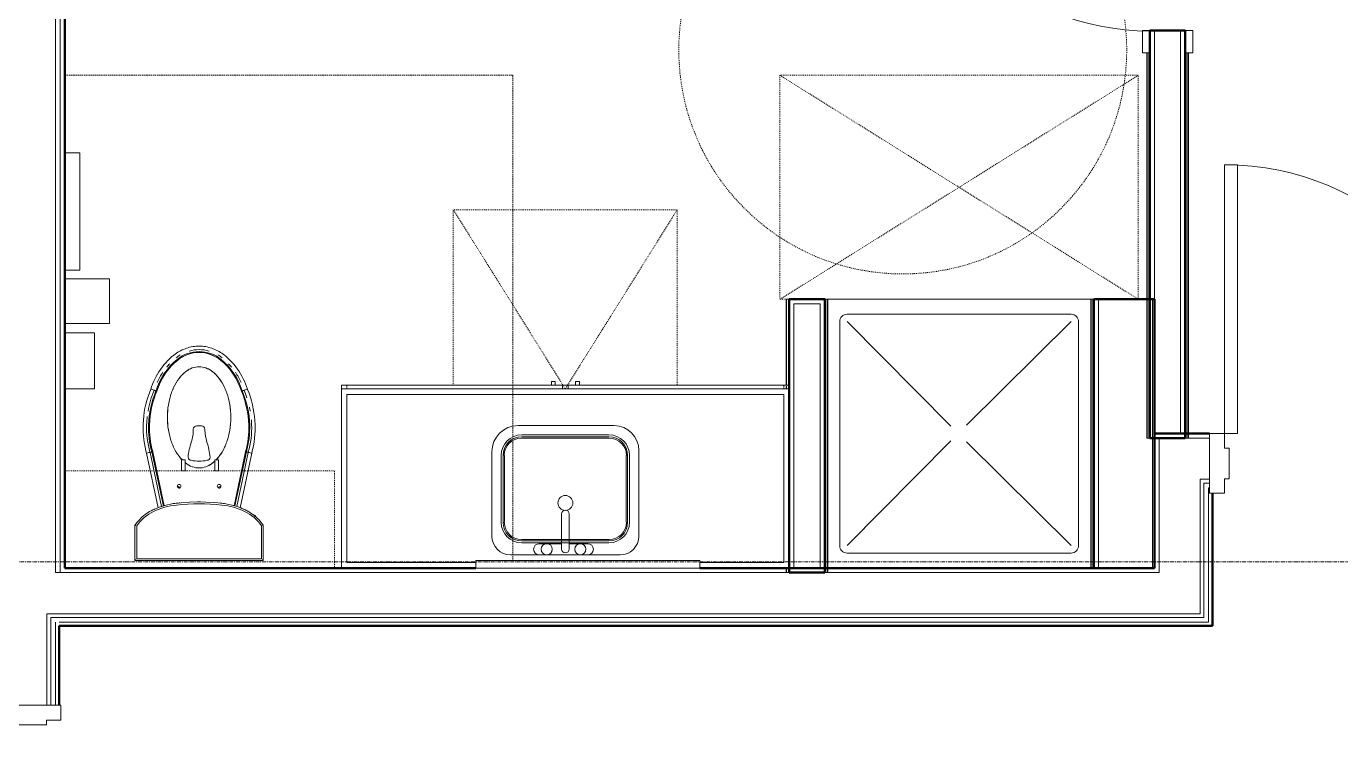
# Model space of a CAD drawing. Header units: inches. Extents: x -4218 to -1830, y 9756 to 12426.
# Drawn here: x -3464.4 to -3288.4, y 11823.6 to 11918.9 of the extents above; entities that cross this region are included whole.
import ezdxf

# ---------------------------------------------------------------- set-up
doc = ezdxf.new("R2010")
doc.units = ezdxf.units.IN
doc.header["$MEASUREMENT"] = 0
for name, pattern in [('Dash', [0.25, 0.125, -0.125]), ('Grid Line 1_2_', [0.875, 0.5, -0.125, 0.125, -0.125]), ('Hidden', [0.28125, 0.1875, -0.09375])]:
    doc.linetypes.add(name, pattern=pattern)
for name, color, linetype, lineweight in [('0-1', 7, 'Continuous', 5), ('0-2', 252, 'Continuous', 9), ('0-3', 7, 'Continuous', 9), ('A-DOOR-1', 7, 'Continuous', 9), ('A-DOOR-2', 50, 'Continuous', 20), ('A-DOOR-FRAM-1', 50, 'Continuous', 20), ('A-GENM-HDLN-1', 7, 'Dash', 9), ('A-GENM-HDLN-2', 252, 'Dash', 9), ('A-WALL-1', 250, 'Continuous', 50), ('A-WALL-2', 10, 'Continuous', 13), ('A-WALL-3', 253, 'Continuous', 9), ('A-WALL-4', 254, 'Continuous', 9), ('A-WALL-5', 252, 'Continuous', 9), ('A-WALL-6', 7, 'Continuous', 9), ('A-WALL-8', 113, 'Continuous', 9), ('I-WALL-1', 250, 'Continuous', 50), ('I-WALL-2', 254, 'Continuous', 9), ('I-WALL-3', 253, 'Continuous', 9), ('I-WALL-4', 252, 'Continuous', 9), ('P-SANR-FIXT-1', 7, 'Continuous', 9), ('P-SANR-FIXT-2', 252, 'Continuous', 9), ('P-SANR-FIXT-4', 7, 'Hidden', 9), ('Q-CASE-1', 253, 'Continuous', 9), ('Q-CASE-2', 252, 'Continuous', 9), ('Q-CASE-3', 7, 'Continuous', 9), ('Q-CASE-4', 90, 'Continuous', 9), ('Q-CASE-5', 254, 'Continuous', 9), ('Q-CASE-6', 7, 'Dash', 9), ('Q-SPCQ-1', 7, 'Continuous', 9), ('Q-SPCQ-3', 252, 'Continuous', 9), ('S-GRID-1', 1, 'Grid Line 1_2_', 9)]:
    doc.layers.add(name, color=color, linetype=linetype, lineweight=lineweight)

# ---------------------------------------------------------------- blocks, each defined once
blk = doc.blocks.new('Basic Wall _ INT - W4BØF - _5_8 GYP - 2X4 WOOD_BATT_ - 5_8 GYP_ - ___-2682792-BACKGROUND - 1ST FLOOR')
at = {"layer": 'A-WALL-3'}
for p, q in [((-3309.17, 11955.36), (-3309.17, 11952.36)), ((-3309.17, 11918.36), (-3309.17, 11915.36)), ((-3309.17, 11864.36), (-3309.17, 11863.74)), ((-3309.17, 11863.74), (-3309.15, 11863.74)), ((-3308.97, 11863.74), (-3309.03, 11863.74)), ((-3308.76, 11863.74), (-3308.97, 11863.74)), ((-3308.82, 11863.74), (-3308.82, 11864.36))]:
    blk.add_line(p, q, dxfattribs=at)
at = {"layer": 'A-WALL-4'}
for p, q in [((-3309.03, 11863.74), (-3308.97, 11863.74)), ((-3308.97, 11863.74), (-3308.82, 11863.74)), ((-3308.82, 11863.74), (-3308.76, 11863.74))]:
    blk.add_line(p, q, dxfattribs=at)
at = {"layer": 'A-WALL-5'}
for p, q in [((-3309.17, 11959.74), (-3309.17, 11955.36)), ((-3308.82, 11955.36), (-3308.82, 11959.74)), ((-3309.17, 11915.36), (-3309.17, 11864.36)), ((-3308.82, 11864.36), (-3308.82, 11915.36)), ((-3309.13, 11863.74), (-3309.17, 11863.74)), ((-3309.05, 11863.74), (-3309.13, 11863.74)), ((-3309.05, 11863.74), (-3309.05, 11864.36)), ((-3309.03, 11863.74), (-3309.05, 11863.74)), ((-3308.76, 11863.74), (-3308.76, 11864.36))]:
    blk.add_line(p, q, dxfattribs=at)
at = {"layer": 'A-WALL-6'}
for p, q in [((-3309.05, 11955.36), (-3309.05, 11959.74)), ((-3308.76, 11955.36), (-3308.76, 11959.74)), ((-3309.05, 11864.36), (-3309.05, 11915.36)), ((-3308.76, 11864.36), (-3308.76, 11915.36))]:
    blk.add_line(p, q, dxfattribs=at)
blk = doc.blocks.new('Basic Wall _ INT - W4BØF - _5_8 GYP - 2X4 WOOD_BATT_ - 5_8 GYP_ - ___-2682791-BACKGROUND - 1ST FLOOR')
at = {"layer": 'A-WALL-3'}
for p, q in [((-3313.92, 11918.36), (-3313.92, 11915.36)), ((-3314.27, 11863.74), (-3314.27, 11882.36)), ((-3313.92, 11882.36), (-3313.92, 11863.74)), ((-3314.34, 11863.74), (-3314.27, 11863.74)), ((-3314.27, 11863.74), (-3314.13, 11863.74)), ((-3314.13, 11863.74), (-3314.06, 11863.74)), ((-3313.95, 11863.74), (-3313.92, 11863.74))]:
    blk.add_line(p, q, dxfattribs=at)
at = {"layer": 'A-WALL-5'}
for p, q in [((-3314.27, 11882.36), (-3314.27, 11915.36)), ((-3313.92, 11915.36), (-3313.92, 11882.36)), ((-3314.34, 11863.74), (-3314.34, 11882.36)), ((-3314.05, 11882.36), (-3314.05, 11863.74)), ((-3314.05, 11863.74), (-3314.34, 11863.74)), ((-3313.97, 11863.74), (-3314.05, 11863.74)), ((-3313.92, 11863.74), (-3313.97, 11863.74))]:
    blk.add_line(p, q, dxfattribs=at)
at = {"layer": 'A-WALL-6'}
for p, q in [((-3314.34, 11882.36), (-3314.34, 11915.36)), ((-3314.05, 11915.36), (-3314.05, 11882.36))]:
    blk.add_line(p, q, dxfattribs=at)
blk = doc.blocks.new('Vanity Cabinet-Double Door-ADA - 60_ ADA-2968679-BACKGROUND - 1ST FLOOR')
at = {"layer": 'Q-CASE-1'}
for p, q in [((-29.26, -24), (-29.26, 0)), ((-29.26, 0), (-17.26, 0)), ((-29.26, 0), (-29.26, -24)), ((-17.26, 0), (-29.26, 0)), ((12.74, 0), (30.74, 0)), ((30.74, 0), (12.74, 0))]:
    blk.add_line(p, q, dxfattribs=at)
at = {"layer": 'Q-CASE-2'}
for p, q in [((-28.51, -0.75), (-28.51, -23.25)), ((-17.26, -0.75), (-28.51, -0.75)), ((29.99, -0.75), (12.74, -0.75)), ((29.99, -23.25), (29.99, -0.75)), ((30.74, 0), (30.74, -24)), ((30.74, -24), (30.74, 0)), ((30.74, -24), (-29.26, -24)), ((-29.26, -24), (30.74, -24)), ((-28.51, -23.25), (29.99, -23.25)), ((-28.51, -24), (-28.51, -24.17)), ((-28.51, -24.29), (-28.51, -24.5)), ((0.36, -24.5), (-28.51, -24.5)), ((0.36, -24.5), (0.36, -24)), ((1.11, -24), (1.11, -24.5)), ((29.99, -24.5), (1.11, -24.5)), ((29.99, -24.17), (29.99, -24)), ((29.99, -24.5), (29.99, -24.29))]:
    blk.add_line(p, q, dxfattribs=at)
at = {"layer": 'Q-CASE-3'}
for p, q in [((-1.14, -25), (-1.14, -24.5)), ((-0.64, -24.5), (-0.64, -25)), ((2.11, -25), (2.11, -24.5)), ((2.61, -24.5), (2.61, -25)), ((-0.64, -25), (-1.14, -25)), ((2.61, -25), (2.11, -25))]:
    blk.add_line(p, q, dxfattribs=at)
at = {"layer": 'Q-CASE-4'}
for p, q in [((-14.26, 0), (9.74, 0)), ((9.74, 0), (-14.26, 0)), ((9.74, 0), (-14.26, 0))]:
    blk.add_line(p, q, dxfattribs=at)
at = {"layer": 'Q-CASE-5'}
for p, q in [((-17.26, 0), (-29.26, 0)), ((-29.26, 0), (-29.26, -21)), ((-17.26, 0), (-14.26, 0)), ((-14.26, 0), (-17.26, 0)), ((-14.26, 0), (-17.26, 0)), ((9.74, 0), (12.74, 0)), ((12.74, 0), (9.74, 0)), ((12.74, 0), (9.74, 0)), ((30.74, 0), (12.74, 0))]:
    blk.add_line(p, q, dxfattribs=at)
blk = doc.blocks.new('M_Sink Vanity-Square - 500 x 440mm-1372835-BACKGROUND - 1ST FLOOR')
at = {"layer": 'P-SANR-FIXT-1'}
for p, q in [((-5.72, 10.23), (7.14, 10.23)), ((-5.22, 8.73), (6.46, 8.73)), ((-9.22, -4.59), (-9.22, 6.73)), ((-7.72, -2.72), (-7.72, 6.23)), ((8.96, 6.23), (8.96, -2.72)), ((10.46, 6.91), (10.46, -4.59)), ((0.12, -6.33), (0.12, -1.59)), ((1.12, -6.33), (1.12, -1.59)), ((0.12, -5.22), (-5.22, -5.22)), ((6.46, -5.22), (1.12, -5.22)), ((-2.88, -5.59), (0.12, -5.59)), ((1.12, -5.59), (3.62, -5.59)), ((7.96, -7.09), (-6.72, -7.09)), ((3.62, -7.09), (-2.88, -7.09))]:
    blk.add_line(p, q, dxfattribs=at)
for centre, radius, start, end in [((-5.72, 6.73), 3.5, 90, 180), ((7.14, 6.91), 3.32, 360, 90), ((-5.22, 6.23), 2.5, 90, 180), ((6.46, 6.23), 2.5, 360, 90), ((0.62, -0.13), 1, 360, 180), ((0.62, -0.13), 1, 180, 0), ((0.62, -1.59), 0.5, 360, 180), ((-5.22, -2.72), 2.5, 180, 270), ((6.46, -2.72), 2.5, 270, 360), ((-6.72, -4.59), 2.5, 180, 270), ((7.96, -4.59), 2.5, 270, 0), ((-2.88, -6.34), 0.75, 90, 270), ((-1.88, -6.34), 0.75, 360, 180), ((-1.88, -6.34), 0.75, 180, 0), ((0.62, -6.33), 0.5, 180, 0), ((2.62, -6.34), 0.75, 0, 180), ((2.62, -6.34), 0.75, 180, 0), ((3.62, -6.34), 0.75, 270, 90)]:
    blk.add_arc(centre, radius, start, end, dxfattribs=at)
blk = doc.blocks.new('ADA Clearances - 30_x48_-3054095-BACKGROUND - 1ST FLOOR')
at = {"layer": 'A-GENM-HDLN-1'}
for p, q in [((-0.3125, 0.5), (-15, 24)), ((15, 24), (-15, 24)), ((-15, 24), (-15, 0.5)), ((0.3125, 0.5), (15, 24)), ((15, 0.5), (15, 24))]:
    blk.add_line(p, q, dxfattribs=at)
at = {"layer": 'A-GENM-HDLN-2'}
for q in [(-0.3125, 0.5), (0.3125, 0.5)]:
    blk.add_line((0, 0), q, dxfattribs=at)
blk = doc.blocks.new('ADA Clearances - 5ft Circle-2253126-BACKGROUND - 1ST FLOOR')
at = {"layer": 'A-GENM-HDLN-1'}
blk.add_circle((0, 0), 30, dxfattribs=at)
blk = doc.blocks.new('Plbg-Toilet Wall Mount FV-UH - _ALL_ADA-2253648-BACKGROUND - 1ST FLOOR')
at = {"layer": 'P-SANR-FIXT-1'}
for p, q in [((-0.31, 19.06), (0, 19.06)), ((0, 19.06), (0.31, 19.06)), ((-7.04, 15.38), (-5.48, 8.07)), ((-5.03, 8.23), (-6.58, 15.49)), ((-4.78, 8.3), (-6.33, 15.56)), ((-6.21, 15.58), (-4.68, 8.35)), ((-6.21, 15.58), (-4.68, 8.35)), ((4.68, 8.35), (6.21, 15.58)), ((6.21, 15.58), (4.68, 8.35)), ((4.79, 8.31), (6.33, 15.56)), ((6.58, 15.49), (5.03, 8.22)), ((5.48, 8.07), (7.04, 15.38)), ((5.57, 8.06), (5.81, 7.93)), ((6.97, 7.32), (7.6, 6.98)), ((-8.59, 5.72), (-8.59, 1)), ((-8.59, 5.72), (-8.59, 1)), ((-8.36, 5.65), (-8.36, 1.24)), ((-8.36, 5.65), (-8.36, 1.24)), ((7.55, 6.88), (7.6, 6.98)), ((8.36, 1.24), (8.36, 5.65)), ((8.36, 1.24), (8.36, 5.65)), ((8.59, 1), (8.59, 5.72)), ((8.59, 1), (8.59, 5.72)), ((-8.59, 1), (8.59, 1)), ((-8.59, 1), (8.59, 1)), ((-8.36, 1.24), (8.36, 1.24)), ((-8.36, 1.24), (8.36, 1.24))]:
    blk.add_line(p, q, dxfattribs=at)
at = {"layer": 'P-SANR-FIXT-1', "flags": 128}
for points in [[(-3.39, 28.52), (-3.68, 28.27), (-3.96, 28.02), (-4.22, 27.76), (-4.48, 27.48), (-4.73, 27.2), (-4.96, 26.9), (-5.18, 26.6), (-5.39, 26.29), (-5.58, 25.97), (-5.77, 25.64), (-5.94, 25.3), (-6.09, 24.96), (-6.24, 24.61), (-6.37, 24.26), (-6.46, 23.97)], [(3.39, 28.52), (3.22, 28.65), (3.05, 28.77), (2.87, 28.89), (2.68, 29), (2.49, 29.11), (2.3, 29.2), (2.1, 29.29), (1.9, 29.37), (1.7, 29.44), (1.49, 29.51), (1.29, 29.56), (1.08, 29.61), (0.86, 29.65), (0.65, 29.68), (0.44, 29.7), (0.22, 29.71), (0.01, 29.72), (-0.21, 29.71), (-0.43, 29.7), (-0.64, 29.68), (-0.85, 29.65), (-1.07, 29.61), (-1.28, 29.57), (-1.48, 29.51), (-1.69, 29.45), (-1.89, 29.37), (-2.09, 29.29), (-2.29, 29.21), (-2.48, 29.11), (-2.67, 29.01), (-2.86, 28.9), (-3.04, 28.78), (-3.22, 28.65), (-3.39, 28.52), (-3.39, 28.52)], [(6.46, 23.97), (6.34, 24.32), (6.21, 24.68), (6.07, 25.02), (5.91, 25.36), (5.74, 25.7), (5.55, 26.02), (5.35, 26.34), (5.14, 26.65), (4.92, 26.95), (4.68, 27.25), (4.44, 27.53), (4.18, 27.8), (3.91, 28.07), (3.63, 28.32), (3.39, 28.52)], [(-6.46, 23.97), (-6.66, 23.47), (-6.84, 22.97), (-6.99, 22.46), (-7.13, 21.94), (-7.25, 21.42), (-7.34, 20.89), (-7.41, 20.36), (-7.47, 19.83), (-7.5, 19.29), (-7.5, 19.22)], [(7.5, 19.22), (7.47, 19.75), (7.42, 20.28), (7.35, 20.81), (7.26, 21.34), (7.15, 21.86), (7.01, 22.38), (6.86, 22.89), (6.69, 23.4), (6.49, 23.9), (6.46, 23.97)], [(-7.5, 19.22), (-7.51, 18.71), (-7.49, 18.2), (-7.46, 17.69), (-7.4, 17.19), (-7.33, 16.68), (-7.23, 16.18), (-7.12, 15.69), (-7.04, 15.38)], [(7.04, 15.38), (7.16, 15.87), (7.27, 16.37), (7.36, 16.87), (7.43, 17.38), (7.47, 17.88), (7.5, 18.39), (7.51, 18.9), (7.5, 19.22)], [(3.07, 8.67), (1.98, 8.77), (0.89, 8.83), (-0.2, 8.85), (-1.3, 8.82), (-2.39, 8.74), (-3.07, 8.67)], [(-6.2, 7.78), (-6.42, 7.67), (-6.63, 7.55), (-6.84, 7.42), (-7.04, 7.29), (-7.24, 7.15), (-7.43, 7), (-7.61, 6.84), (-7.79, 6.67), (-7.96, 6.5), (-8.13, 6.32), (-8.28, 6.14), (-8.43, 5.95), (-8.58, 5.75), (-8.59, 5.72)], [(-3.07, 8.67), (-3.46, 8.62), (-3.85, 8.55), (-4.23, 8.47), (-4.61, 8.37), (-4.99, 8.26), (-5.36, 8.13), (-5.72, 7.99), (-6.08, 7.83), (-6.2, 7.78)], [(6.2, 7.78), (5.84, 7.94), (5.48, 8.09), (5.11, 8.22), (4.74, 8.34), (4.36, 8.44), (3.98, 8.53), (3.59, 8.6), (3.21, 8.66), (3.07, 8.67)], [(8.59, 5.72), (8.45, 5.92), (8.3, 6.11), (8.15, 6.3), (7.98, 6.48), (7.81, 6.65), (7.63, 6.82), (7.45, 6.98), (7.26, 7.13), (7.06, 7.27), (6.86, 7.41), (6.65, 7.53), (6.44, 7.65), (6.23, 7.76), (6.2, 7.78)]]:
    blk.add_lwpolyline(points, dxfattribs=at)
at = {"layer": 'P-SANR-FIXT-1'}
for centre, radius, start, end in [((0, 24.33), 4.92, 120.8303, 129.017), ((0, 24.33), 4.66, 50.983, 129.017), ((0.02, 24.31), 4.57, 90.1932, 129.017), ((0, 24.33), 4.54, 50.983, 129.017), ((0, 24.33), 4.92, 74.3932, 105.6068), ((-0.02, 24.31), 4.57, 50.983, 89.8068), ((0, 24.33), 4.92, 50.983, 59.1697), ((2.52, 21.22), 8.66, 129.017, 163.2344), ((2.52, 21.22), 8.54, 129.017, 163.2775), ((2.52, 21.22), 8.54, 129.017, 163.2775), ((2.52, 21.22), 8.91, 136.3594, 140.393), ((-2.52, 21.22), 8.54, 16.7225, 50.983), ((-2.52, 21.22), 8.54, 16.7225, 50.983), ((-2.52, 21.22), 8.66, 16.7656, 50.983), ((-2.52, 21.22), 8.91, 39.607, 43.6406), ((2.52, 21.22), 8.91, 145.8554, 155.8921), ((-2.52, 21.22), 8.91, 24.1079, 34.1446), ((5.86, 18.78), 12.9, 157.0821, 169.9863), ((5.86, 18.78), 12.64, 157.0205, 178.1438), ((5.86, 18.78), 12.52, 156.9911, 178.1438), ((5.86, 18.78), 12.52, 156.9911, 178.1438), ((-5.86, 18.78), 12.52, 1.8562, 23.0089), ((-5.86, 18.78), 12.52, 1.8562, 23.0089), ((-5.86, 18.78), 12.64, 1.8562, 22.9795), ((-5.86, 18.78), 12.9, 18.2386, 22.9179), ((-5.86, 18.78), 12.9, 9.8902, 12.3871), ((5.86, 18.78), 12.9, 173.2025, 178.1438), ((-5.86, 18.78), 12.9, 1.8562, 4.7661), ((5.21, 18.81), 12.25, 178.1438, 195.6871), ((5.21, 18.81), 11.99, 178.1438, 195.7263), ((5.21, 18.81), 11.87, 178.1438, 195.7448), ((5.21, 18.81), 11.87, 178.1438, 195.7448), ((-6.37, 18.59), 5.59, 342, 360), ((-0.31, 18.59), 0.466, 90, 180), ((0.31, 18.59), 0.466, 0, 90), ((6.37, 18.59), 5.59, 180, 198), ((-5.21, 18.81), 11.87, 344.2552, 1.8562), ((-5.21, 18.81), 11.87, 344.2552, 1.8562), ((-5.21, 18.81), 11.99, 344.2737, 1.8562), ((-5.21, 18.81), 12.25, 344.3129, 1.8562), ((8.31, 13.82), 9.84, 162, 174), ((-8.31, 13.82), 9.84, 6, 18), ((-1.05, 14.85), 0.422, 180, 270), ((0, 19.08), 4.77, 257.2614, 282.7386), ((1.05, 14.85), 0.422, 270, 360), ((-2.68, 10.95), 0.25, 90, 180), ((-2.68, 10.95), 0.25, 180, 270), ((-2.68, 10.95), 0.25, 360, 90), ((-2.68, 10.95), 0.25, 270, 0), ((2.68, 10.95), 0.25, 90, 180), ((2.68, 10.95), 0.25, 180, 270), ((2.68, 10.95), 0.25, 0, 90), ((2.68, 10.95), 0.25, 270, 360), ((0, -18.53), 27.38, 89.5835, 90.3486), ((-3.58, 2.29), 5.84, 115.5531, 144.924), ((-3.58, 2.29), 5.84, 115.5531, 144.924), ((-3.58, 2.29), 6.08, 115.5531, 117.9973), ((-1.97, -1.06), 9.79, 113.512, 115.5531), ((-1.97, -1.06), 9.56, 96.4469, 115.5531), ((-1.97, -1.06), 9.56, 96.4469, 115.5531), ((-1.97, -1.06), 9.79, 103.5111, 107.393), ((-1.97, -1.06), 9.79, 96.4469, 98.488), ((0, -18.53), 27.38, 95.3693, 96.4469), ((0, -18.53), 27.14, 83.5531, 96.4469), ((0, -18.53), 27.14, 83.5531, 96.4469), ((0, -18.53), 27.38, 83.5531, 84.3698), ((1.97, -1.06), 9.56, 64.4469, 83.5531), ((1.97, -1.06), 9.56, 64.4469, 83.5531), ((1.97, -1.06), 9.79, 81.512, 83.5531), ((1.97, -1.06), 9.79, 71.5111, 75.393), ((1.97, -1.06), 9.79, 64.4469, 66.488), ((3.58, 2.29), 5.84, 35.076, 64.4469), ((3.58, 2.29), 5.84, 35.076, 64.4469), ((3.58, 2.29), 6.08, 62.0027, 64.4469), ((-3.58, 2.29), 6.08, 143.5703, 145.6316), ((3.58, 2.29), 6.08, 48.2247, 50.7925), ((3.58, 2.29), 6.08, 34.3684, 36.8441)]:
    blk.add_arc(centre, radius, start, end, dxfattribs=at)
for points, knots in [([(-2.28, 14.49), (-2.42, 14.63), (-2.83, 15.12), (-3.45, 16.14), (-3.98, 17.64), (-4.26, 19.32), (-4.26, 21.05), (-3.98, 22.72), (-3.45, 24.22), (-2.71, 25.45), (-1.83, 26.34), (-0.91, 26.85), (-0.3, 26.96), (0, 26.96)], [-2.534868, -2.534868, -2.534868, -2.534868, -2.41661, -2.174949, -1.933288, -1.691627, -1.449966, -1.208305, -0.966644, -0.724983, -0.483322, -0.241661, 0, 0, 0, 0]), ([(0, 26.96), (0.3, 26.96), (0.91, 26.85), (1.83, 26.34), (2.71, 25.45), (3.45, 24.22), (3.98, 22.72), (4.26, 21.05), (4.26, 19.32), (3.98, 17.64), (3.45, 16.14), (2.83, 15.12), (2.42, 14.63), (2.28, 14.49)], [-6.283185, -6.283185, -6.283185, -6.283185, -6.041524, -5.799863, -5.558202, -5.316541, -5.07488, -4.833219, -4.591558, -4.349898, -4.108237, -3.866576, -3.748317, -3.748317, -3.748317, -3.748317]), ([(-2.07, 26.07), (-2.28, 25.88), (-2.78, 25.34), (-3.26, 24.54), (-3.51, 23.97), (-3.55, 23.87)], [0.5489933, 0.5489933, 0.5489933, 0.5489933, 0.7249829, 0.9666439, 1.0203919, 1.0203919, 1.0203919, 1.0203919]), ([(3.55, 23.87), (3.51, 23.97), (3.26, 24.54), (2.78, 25.35), (2.28, 25.87), (2.07, 26.07)], [5.2627935, 5.2627935, 5.2627935, 5.2627935, 5.3165414, 5.5582024, 5.734192, 5.734192, 5.734192, 5.734192]), ([(-5.77, 23.72), (-5.79, 23.73), (-5.83, 23.74), (-5.9, 23.77), (-5.98, 23.79), (-6.01, 23.8), (-6.01, 23.81)], [-1, -1, -1, -1, -0.833333, -0.666667, -0.333333, 0, 0, 0, 0]), ([(-3.71, 23.44), (-3.8, 23.2), (-3.91, 22.83), (-4, 22.44), (-4.03, 22.32)], [1.0904127, 1.0904127, 1.0904127, 1.0904127, 1.2083049, 1.2648629, 1.2648629, 1.2648629, 1.2648629]), ([(4.03, 22.32), (4, 22.44), (3.91, 22.83), (3.8, 23.2), (3.71, 23.44)], [5.0183224, 5.0183224, 5.0183224, 5.0183224, 5.0748804, 5.1927726, 5.1927726, 5.1927726, 5.1927726]), ([(5.77, 23.72), (5.79, 23.73), (5.83, 23.74), (5.9, 23.77), (5.98, 23.79), (6.01, 23.8), (6.01, 23.81)], [-1, -1, -1, -1, -0.833333, -0.666667, -0.333333, 0, 0, 0, 0]), ([(-4.12, 21.84), (-4.16, 21.57), (-4.26, 20.74), (-4.26, 19.62), (-4.16, 18.79), (-4.12, 18.53)], [1.3352074, 1.3352074, 1.3352074, 1.3352074, 1.4499658, 1.6916268, 1.8063853, 1.8063853, 1.8063853, 1.8063853]), ([(4.12, 18.53), (4.16, 18.79), (4.26, 19.62), (4.26, 20.74), (4.16, 21.57), (4.12, 21.84)], [4.4768, 4.4768, 4.4768, 4.4768, 4.5915585, 4.8332195, 4.9479779, 4.9479779, 4.9479779, 4.9479779]), ([(-4.03, 18.05), (-4, 17.92), (-3.91, 17.53), (-3.8, 17.16), (-3.71, 16.92)], [1.8767298, 1.8767298, 1.8767298, 1.8767298, 1.9332878, 2.0511799, 2.0511799, 2.0511799, 2.0511799]), ([(3.71, 16.92), (3.8, 17.16), (3.91, 17.53), (4, 17.92), (4.03, 18.05)], [4.2320054, 4.2320054, 4.2320054, 4.2320054, 4.3498975, 4.4064555, 4.4064555, 4.4064555, 4.4064555]), ([(-3.55, 16.5), (-3.51, 16.39), (-3.26, 15.82), (-2.83, 15.11), (-2.42, 14.64), (-2.27, 14.5)], [2.1212008, 2.1212008, 2.1212008, 2.1212008, 2.1749488, 2.4166097, 2.5355526, 2.5355526, 2.5355526, 2.5355526]), ([(2.24, 14.46), (2.4, 14.61), (2.83, 15.1), (3.26, 15.82), (3.51, 16.39), (3.55, 16.5)], [3.7392836, 3.7392836, 3.7392836, 3.7392836, 3.8665756, 4.1082365, 4.1619845, 4.1619845, 4.1619845, 4.1619845]), ([(-6.33, 15.56), (-6.35, 15.55), (-6.39, 15.54), (-6.44, 15.53), (-6.49, 15.52), (-6.54, 15.5), (-6.57, 15.5), (-6.58, 15.49)], [0, 0, 0, 0, 0.166667, 0.333333, 0.5, 0.666667, 1, 1, 1, 1]), ([(0, 13.4), (-0.3, 13.4), (-0.91, 13.51), (-1.55, 13.86), (-1.87, 14.12), (-1.89, 14.14)], [-3.1415927, -3.1415927, -3.1415927, -3.1415927, -2.8999317, -2.6582707, -2.6407799, -2.6407799, -2.6407799, -2.6407799]), ([(2.13, 14.34), (2.03, 14.25), (1.63, 13.91), (0.91, 13.51), (0.3, 13.4), (0, 13.4)], [-3.7068121, -3.7068121, -3.7068121, -3.7068121, -3.6249146, -3.3832536, -3.1415927, -3.1415927, -3.1415927, -3.1415927]), ([(-8.47, 5.69), (-8.48, 5.69), (-8.5, 5.7), (-8.52, 5.7), (-8.55, 5.71), (-8.57, 5.72), (-8.59, 5.72), (-8.59, 5.72), (-8.59, 5.72)], [0, 0, 0, 0, 0.142857, 0.285714, 0.428571, 0.571429, 0.785714, 1, 1, 1, 1]), ([(8.47, 5.69), (8.49, 5.69), (8.5, 5.7), (8.52, 5.7), (8.53, 5.71), (8.55, 5.71), (8.57, 5.72), (8.59, 5.72), (8.59, 5.72), (8.59, 5.72)], [-1, -1, -1, -1, -0.785714, -0.732143, -0.678571, -0.571429, -0.428571, -0.285714, 0, 0, 0, 0]), ([(-8.47, 1.12), (-8.48, 1.11), (-8.5, 1.09), (-8.52, 1.07), (-8.53, 1.06), (-8.54, 1.05), (-8.55, 1.05), (-8.56, 1.04), (-8.56, 1.03), (-8.57, 1.02), (-8.58, 1.02), (-8.58, 1.01), (-8.59, 1), (-8.59, 1), (-8.59, 1)], [0, 0, 0, 0, 0.166667, 0.25, 0.333333, 0.375, 0.416667, 0.5, 0.541667, 0.583333, 0.666667, 0.75, 0.833333, 1, 1, 1, 1]), ([(8.59, 1), (8.59, 1), (8.59, 1), (8.58, 1.01), (8.58, 1.02), (8.57, 1.02), (8.56, 1.03), (8.56, 1.04), (8.55, 1.05), (8.54, 1.05), (8.53, 1.06), (8.52, 1.07), (8.5, 1.09), (8.48, 1.11), (8.47, 1.12)], [-1, -1, -1, -1, -0.833333, -0.75, -0.666667, -0.583333, -0.541667, -0.5, -0.416667, -0.375, -0.333333, -0.25, -0.166667, 0, 0, 0, 0])]:
    blk.add_open_spline(points, degree=3, knots=knots, dxfattribs=at)
for points in [[(-1.15, 26.7), (-1.37, 26.59), (-1.59, 26.46), (-1.81, 26.29)], [(0, 26.96), (-0.29, 26.96), (-0.59, 26.91), (-0.89, 26.8)], [(0.89, 26.8), (0.59, 26.91), (0.29, 26.96), (0, 26.96)], [(1.81, 26.29), (1.59, 26.46), (1.37, 26.61), (1.15, 26.71)], [(-6.01, 23.81), (-6.12, 23.84), (-6.3, 23.91), (-6.42, 23.95), (-6.46, 23.97)], [(-6.46, 23.97), (-6.46, 23.97), (-6.46, 23.97), (-6.46, 23.97)], [(6.01, 23.81), (6.12, 23.84), (6.3, 23.91), (6.42, 23.95), (6.46, 23.97)], [(6.46, 23.97), (6.46, 23.97), (6.46, 23.97), (6.46, 23.97)], [(-7.03, 15.38), (-7.04, 15.38), (-7.04, 15.38), (-7.04, 15.38)], [(-6.58, 15.49), (-6.68, 15.47), (-6.87, 15.42), (-6.99, 15.39), (-7.03, 15.38)], [(2.07, 14.29), (2.09, 14.31), (2.11, 14.33), (2.13, 14.35)], [(6.33, 15.56), (6.37, 15.55), (6.44, 15.53), (6.54, 15.5), (6.57, 15.5), (6.58, 15.49)], [(6.58, 15.49), (6.68, 15.47), (6.87, 15.42), (6.99, 15.39), (7.03, 15.38)], [(7.03, 15.38), (7.04, 15.38), (7.04, 15.38), (7.04, 15.38)], [(-1.81, 14.07), (-1.59, 13.9), (-1.37, 13.75), (-1.15, 13.65)], [(-0.89, 13.56), (-0.59, 13.45), (-0.29, 13.4), (0, 13.4)], [(0, 13.4), (0.29, 13.4), (0.59, 13.45), (0.89, 13.56)], [(1.15, 13.67), (1.37, 13.77), (1.59, 13.9), (1.81, 14.07)], [(-2.92, 10.99), (-2.79, 10.9), (-2.65, 10.82), (-2.51, 10.74)], [(-2.63, 10.67), (-2.73, 10.72), (-2.82, 10.78), (-2.91, 10.83)], [(2.51, 10.75), (2.65, 10.83), (2.79, 10.9), (2.92, 10.99)], [(2.63, 10.67), (2.73, 10.72), (2.82, 10.78), (2.91, 10.83)]]:
    blk.add_open_spline(points, degree=3, dxfattribs=at)
at = {"layer": 'P-SANR-FIXT-4'}
for p, q in [((-18, 0), (-18, 66)), ((-18, 66), (42, 66)), ((42, 66), (42, 1)), ((-0.02, 0), (-18, 0)), ((37.06, 0), (-0.02, 0))]:
    blk.add_line(p, q, dxfattribs=at)
blk = doc.blocks.new('Seqm-Toilet Paper Disp-UH-3D - Seqm-Toilet Paper Disp-UH-3D-2253632-BACKGROUND - 1ST FLOOR')
at = {"layer": 'Q-SPCQ-1'}
for p, q in [((-3, 0), (-3, -6)), ((3, -6), (3, 0)), ((-3, -6), (3, -6))]:
    blk.add_line(p, q, dxfattribs=at)
at = {"layer": 'Q-SPCQ-3'}
blk.add_line((3, 0), (-3, 0), dxfattribs=at)
blk = doc.blocks.new('Seqm-Sanitary Napkin Disp-UH-3D - Seqm-Sanitary Napkin Disp-UH-3D-2253634-BACKGROUND - 1ST FLOOR')
at = {"layer": 'Q-SPCQ-1'}
for p, q in [((-3.75, 0), (-3.75, -4)), ((3.75, -4), (3.75, 0)), ((-3.75, -4), (3.75, -4))]:
    blk.add_line(p, q, dxfattribs=at)
at = {"layer": 'Q-SPCQ-3'}
blk.add_line((3.75, 0), (-3.75, 0), dxfattribs=at)
blk = doc.blocks.new('Seqm-Seat Cover Disp-UH-3D - Seqm-Seat Cover Disp-UH-3D-2253633-BACKGROUND - 1ST FLOOR')
at = {"layer": 'Q-SPCQ-1'}
for p, q in [((-7.875, 0), (-7.875, -2)), ((7.875, -2), (7.875, 0)), ((-7.875, -2), (7.875, -2))]:
    blk.add_line(p, q, dxfattribs=at)
at = {"layer": 'Q-SPCQ-3'}
blk.add_line((7.875, 0), (-7.875, 0), dxfattribs=at)
blk = doc.blocks.new('SWING - SINGLE - FLUSH - 2-10 x 6-8 - PRIVACY-3199407-BACKGROUND - 1ST FLOOR')
at = {"layer": 'A-DOOR-1'}
blk.add_arc((17, 2.37), 34.07, 93.3657, 180, dxfattribs=at)
at = {"layer": 'A-DOOR-2'}
for p, q in [((15, 2.37), (15, 36.38)), ((17, 36.38), (15, 36.38)), ((17, 2.37), (17, 36.38)), ((17, 2.37), (15, 2.37))]:
    blk.add_line(p, q, dxfattribs=at)
at = {"layer": 'A-DOOR-FRAM-1'}
for p, q in [((-17, 3.37), (-20, 3.37)), ((-20, 3.37), (-20, 2.37)), ((-20, 2.37), (-17, 2.37)), ((-17, 2.37), (-17, 3.37)), ((20, 3.37), (17, 3.37)), ((17, 3.37), (17, 2.37)), ((17, 2.37), (20, 2.37)), ((20, 2.37), (20, 3.37)), ((-17, -2.38), (-20, -2.38)), ((-20, -2.38), (-20, -3.38)), ((-20, -3.38), (-17, -3.38)), ((-17, -3.38), (-17, -2.38)), ((20, -2.38), (17, -2.38)), ((17, -2.38), (17, -3.38)), ((17, -3.38), (20, -3.38)), ((20, -3.38), (20, -2.38))]:
    blk.add_line(p, q, dxfattribs=at)
blk = doc.blocks.new('Shower Base-3D - 36_ x 36_-1586087-BACKGROUND - 1ST FLOOR')
at = {"layer": 'P-SANR-FIXT-1'}
for p, q in [((18, 18), (-18, 18)), ((18, -18), (18, 18)), ((-15, 16), (15, 16)), ((-16, -15), (-16, 15)), ((-1.12, 1), (-15, 15)), ((0.97, 1.14), (15, 15)), ((16, 15), (16, -15)), ((-1.13, -0.98), (-15, -15)), ((1.01, -1.11), (15, -15)), ((15, -16), (-15, -16))]:
    blk.add_line(p, q, dxfattribs=at)
for centre, start, end in [((-15, 15), 90, 180), ((15, 15), 360, 90), ((-15, -15), 180, 270), ((15, -15), 270, 0)]:
    blk.add_arc(centre, 1, start, end, dxfattribs=at)
at = {"layer": 'P-SANR-FIXT-2'}
for p, q in [((-18, 18), (-18, -18)), ((-18, -18), (18, -18))]:
    blk.add_line(p, q, dxfattribs=at)
blk = doc.blocks.new('Basic Wall _ INT - W8FØF - INT - _5_8 GYP - 2X8 WOOD_BATT__ - ___-2702905-BACKGROUND - 1ST FLOOR')
at = {"layer": 'A-WALL-3'}
for p, q in [((-3321.84, 11846.36), (-3321.77, 11846.36)), ((-3321.77, 11846.36), (-3321.63, 11846.36)), ((-3321.63, 11846.36), (-3321.56, 11846.36)), ((-3321.45, 11846.36), (-3321.42, 11846.36))]:
    blk.add_line(p, q, dxfattribs=at)
at = {"layer": 'A-WALL-5'}
for p, q in [((-3321.77, 11882.36), (-3321.84, 11882.36)), ((-3321.63, 11882.36), (-3321.77, 11882.36)), ((-3321.77, 11846.36), (-3321.77, 11882.36)), ((-3321.56, 11882.36), (-3321.63, 11882.36)), ((-3321.42, 11882.36), (-3321.45, 11882.36)), ((-3321.42, 11882.36), (-3321.42, 11846.36)), ((-3321.55, 11846.36), (-3321.84, 11846.36)), ((-3321.47, 11846.36), (-3321.55, 11846.36)), ((-3321.42, 11846.36), (-3321.47, 11846.36))]:
    blk.add_line(p, q, dxfattribs=at)
at = {"layer": 'A-WALL-6'}
for p, q in [((-3321.84, 11882.36), (-3321.55, 11882.36)), ((-3321.84, 11846.36), (-3321.84, 11882.36)), ((-3321.55, 11882.36), (-3321.55, 11846.36)), ((-3321.55, 11882.36), (-3321.47, 11882.36)), ((-3321.47, 11882.36), (-3321.42, 11882.36))]:
    blk.add_line(p, q, dxfattribs=at)
blk = doc.blocks.new('300 Series Wall Hung Cabinet_326 - 36_-2909953-BACKGROUND - 1ST FLOOR')
at = {"layer": 'Q-CASE-3'}
for p, q in [((-2.01, 14.69), (-2.5, 14.69)), ((-2.5, 14.69), (-2.5, 13.19)), ((-2.01, 13.19), (-2.01, 14.69)), ((2.49, 14.69), (2, 14.69)), ((2, 14.69), (2, 13.19)), ((2.49, 13.19), (2.49, 14.69)), ((-2.01, 13.19), (-2.5, 13.19)), ((2.49, 13.19), (2, 13.19))]:
    blk.add_line(p, q, dxfattribs=at)
at = {"layer": 'Q-CASE-6'}
for p, q in [((-18, 0.19), (-18, 13.19)), ((-18, 13.19), (18, 13.19)), ((18, 13.19), (18, 0.19)), ((18, 0.19), (-18, 0.19))]:
    blk.add_line(p, q, dxfattribs=at)
blk = doc.blocks.new('BATHROOM MIRROR - BATHROOM MIRROR 30_-2860221-BACKGROUND - 1ST FLOOR')
at = {"layer": 'Q-CASE-3'}
for p, q in [((-14.26, -23), (15.74, -23)), ((-14.26, -23), (-14.26, -24)), ((15.74, -24), (-14.26, -24)), ((15.74, -24), (15.74, -23))]:
    blk.add_line(p, q, dxfattribs=at)
at = {"layer": 'Q-CASE-5'}
blk.add_line((12.74, -24), (-11.26, -24), dxfattribs=at)
blk = doc.blocks.new('Basic Wall _ INT - W4BØF - _5_8 GYP - 2X4 WOOD_BATT_ - 5_8 GYP_ - ___-2966384-BACKGROUND - 1ST FLOOR')
at = {"layer": 'A-WALL-3'}
for p, q in [((-3357.47, 11845.74), (-3357.47, 11846.35)), ((-3357.42, 11845.74), (-3357.47, 11845.74)), ((-3357.4, 11845.74), (-3357.42, 11845.74)), ((-3357.37, 11845.74), (-3357.4, 11845.74)), ((-3357.34, 11845.74), (-3357.37, 11845.74)), ((-3357.17, 11845.74), (-3357.34, 11845.74)), ((-3357.05, 11845.74), (-3357.17, 11845.74)), ((-3357.12, 11846.35), (-3357.12, 11845.74))]:
    blk.add_line(p, q, dxfattribs=at)
at = {"layer": 'A-WALL-4'}
for p, q in [((-3357.47, 11845.74), (-3357.44, 11845.74)), ((-3357.33, 11845.74), (-3357.26, 11845.74)), ((-3357.26, 11845.74), (-3357.12, 11845.74)), ((-3357.12, 11845.74), (-3357.05, 11845.74))]:
    blk.add_line(p, q, dxfattribs=at)
at = {"layer": 'A-WALL-5'}
for p, q in [((-3357.44, 11882.36), (-3357.47, 11882.36)), ((-3357.47, 11846.36), (-3357.47, 11882.36)), ((-3357.26, 11882.36), (-3357.33, 11882.36)), ((-3357.12, 11882.36), (-3357.26, 11882.36)), ((-3357.05, 11882.36), (-3357.12, 11882.36)), ((-3357.12, 11882.36), (-3357.12, 11846.36)), ((-3357.34, 11845.74), (-3357.34, 11846.35)), ((-3357.05, 11846.35), (-3357.05, 11845.74))]:
    blk.add_line(p, q, dxfattribs=at)
at = {"layer": 'A-WALL-6'}
for p, q in [((-3357.47, 11882.36), (-3357.42, 11882.36)), ((-3357.42, 11882.36), (-3357.34, 11882.36)), ((-3357.34, 11846.36), (-3357.34, 11882.36)), ((-3357.34, 11882.36), (-3357.05, 11882.36)), ((-3357.05, 11882.36), (-3357.05, 11846.36))]:
    blk.add_line(p, q, dxfattribs=at)
blk = doc.blocks.new('Basic Wall _ INT - W4BØF - _5_8 GYP - 2X4 WOOD_BATT_ - 5_8 GYP_ - ___-2966383-BACKGROUND - 1ST FLOOR')
at = {"layer": 'A-WALL-3'}
for p, q in [((-3362.57, 11870.86), (-3362.57, 11870.8)), ((-3362.57, 11870.71), (-3362.57, 11870.36)), ((-3362.22, 11870.36), (-3362.22, 11870.86)), ((-3362.51, 11845.74), (-3362.63, 11845.74)), ((-3362.57, 11846.35), (-3362.57, 11845.74)), ((-3362.42, 11845.74), (-3362.51, 11845.74)), ((-3362.34, 11845.74), (-3362.42, 11845.74)), ((-3362.32, 11845.74), (-3362.34, 11845.74)), ((-3362.28, 11845.74), (-3362.32, 11845.74)), ((-3362.26, 11845.74), (-3362.28, 11845.74)), ((-3362.22, 11845.74), (-3362.26, 11845.74)), ((-3362.22, 11845.74), (-3362.22, 11846.35))]:
    blk.add_line(p, q, dxfattribs=at)
at = {"layer": 'A-WALL-4'}
for p, q in [((-3362.22, 11846.36), (-3362.22, 11870.36)), ((-3362.63, 11845.74), (-3362.57, 11845.74)), ((-3362.57, 11845.74), (-3362.42, 11845.74)), ((-3362.42, 11845.74), (-3362.36, 11845.74)), ((-3362.24, 11845.74), (-3362.22, 11845.74))]:
    blk.add_line(p, q, dxfattribs=at)
at = {"layer": 'A-WALL-5'}
for p, q in [((-3362.57, 11882.36), (-3362.63, 11882.36)), ((-3362.42, 11882.36), (-3362.57, 11882.36)), ((-3362.57, 11882.36), (-3362.57, 11870.86)), ((-3362.36, 11882.36), (-3362.42, 11882.36)), ((-3362.22, 11882.36), (-3362.24, 11882.36)), ((-3362.22, 11870.86), (-3362.22, 11882.36)), ((-3362.63, 11870.86), (-3362.63, 11870.79)), ((-3362.63, 11870.68), (-3362.63, 11870.36)), ((-3362.34, 11870.81), (-3362.34, 11870.36)), ((-3362.63, 11846.35), (-3362.63, 11845.74)), ((-3362.34, 11846.35), (-3362.34, 11845.74))]:
    blk.add_line(p, q, dxfattribs=at)
at = {"layer": 'A-WALL-6'}
for p, q in [((-3362.63, 11882.36), (-3362.34, 11882.36)), ((-3362.63, 11882.36), (-3362.63, 11870.86)), ((-3362.34, 11882.36), (-3362.34, 11870.86)), ((-3362.34, 11882.36), (-3362.26, 11882.36)), ((-3362.26, 11882.36), (-3362.22, 11882.36))]:
    blk.add_line(p, q, dxfattribs=at)
blk = doc.blocks.new('ADA Clearances - 30_x48_-V121-BACKGROUND - 1ST FLOOR')
at = {"layer": 'A-GENM-HDLN-1'}
for p, q in [((15, -24), (-15, 24)), ((-15, -24), (15, 24)), ((15, 24), (-15, 24)), ((-15, 24), (-15, 23.16)), ((15, -24), (15, 24)), ((-15, 17.59), (-15, -17.63)), ((-15, -24), (15, -24))]:
    blk.add_line(p, q, dxfattribs=at)
at = {"layer": 'A-GENM-HDLN-2'}
for p, q in [((-15, 23.16), (-15, 22.89)), ((-15, 22.75), (-15, 18)), ((-15, 17.86), (-15, 17.59)), ((-15, -17.63), (-15, -17.9)), ((-15, -18.04), (-15, -24))]:
    blk.add_line(p, q, dxfattribs=at)
blk = doc.blocks.new('CTR - 1st Phase - Unit Layouts_rvt-1-BACKGROUND - 1ST FLOOR')
at = {"layer": 'A-WALL-1'}
for p, q in [((-3313.92, 11918.36), (-3313.92, 11863.74)), ((-3309.17, 11918.36), (-3313.92, 11918.36)), ((-3309.17, 11863.74), (-3309.17, 11918.36)), ((-3361.59, 11882.36), (-3362.22, 11882.36)), ((-3362.22, 11882.36), (-3362.22, 11845.74)), ((-3358.09, 11882.36), (-3361.59, 11882.36)), ((-3357.47, 11882.36), (-3358.09, 11882.36)), ((-3357.47, 11845.74), (-3357.47, 11882.36)), ((-3321.42, 11882.36), (-3321.42, 11846.36)), ((-3313.3, 11882.36), (-3321.42, 11882.36)), ((-3313.3, 11846.36), (-3313.3, 11882.36)), ((-3313.92, 11863.74), (-3313.3, 11863.74)), ((-3313.3, 11863.74), (-3309.8, 11863.74)), ((-3309.8, 11863.74), (-3309.17, 11863.74)), ((-3362.22, 11845.74), (-3361.59, 11845.74)), ((-3361.59, 11845.74), (-3358.09, 11845.74)), ((-3358.09, 11845.74), (-3357.47, 11845.74)), ((-3321.42, 11846.36), (-3313.3, 11846.36))]:
    blk.add_line(p, q, dxfattribs=at)
at = {"layer": 'A-WALL-2'}
for p, q in [((-3313.3, 11864.37), (-3313.3, 11918.36)), ((-3309.8, 11864.37), (-3309.8, 11918.36)), ((-3358.09, 11881.74), (-3361.59, 11881.74)), ((-3361.59, 11881.74), (-3361.59, 11846.36)), ((-3358.09, 11881.74), (-3358.09, 11846.36)), ((-3320.8, 11846.36), (-3320.8, 11882.36)), ((-3313.55, 11846.36), (-3313.55, 11882.36)), ((-3313.3, 11864.37), (-3309.8, 11864.37)), ((-3361.59, 11846.36), (-3358.09, 11846.36))]:
    blk.add_line(p, q, dxfattribs=at)
at = {"layer": 'A-WALL-3'}
for p, q in [((-3313.92, 11915.36), (-3313.92, 11882.36)), ((-3309.17, 11864.36), (-3309.17, 11915.36)), ((-3362.22, 11882.36), (-3362.22, 11870.86)), ((-3357.47, 11846.36), (-3357.47, 11882.36)), ((-3321.42, 11882.36), (-3321.42, 11846.36)), ((-3314.3, 11882.36), (-3314.22, 11882.36)), ((-3314.19, 11882.36), (-3314.13, 11882.36)), ((-3313.92, 11882.36), (-3313.55, 11882.36)), ((-3313.51, 11882.36), (-3313.3, 11882.36)), ((-3313.3, 11863.74), (-3313.92, 11863.74)), ((-3313.3, 11846.36), (-3313.3, 11863.74)), ((-3313.3, 11846.36), (-3321.42, 11846.36))]:
    blk.add_line(p, q, dxfattribs=at)
at = {"layer": 'A-WALL-4'}
for p, q in [((-3313.92, 11918.36), (-3313.92, 11915.36)), ((-3309.17, 11915.36), (-3309.17, 11918.36)), ((-3313.92, 11882.36), (-3313.92, 11863.74)), ((-3313.3, 11864.37), (-3313.3, 11882.36)), ((-3362.22, 11870.86), (-3362.22, 11870.36)), ((-3362.22, 11870.36), (-3362.22, 11867.36)), ((-3313.3, 11863.74), (-3313.3, 11864.36)), ((-3309.17, 11863.74), (-3313.3, 11863.74)), ((-3309.17, 11863.74), (-3309.17, 11864.36)), ((-3362.22, 11846.35), (-3362.22, 11845.74)), ((-3357.47, 11845.74), (-3362.22, 11845.74)), ((-3357.47, 11845.74), (-3357.47, 11846.35))]:
    blk.add_line(p, q, dxfattribs=at)
at = {"layer": 'A-WALL-5'}
for p, q in [((-3313.92, 11918.36), (-3309.17, 11918.36)), ((-3362.22, 11882.36), (-3357.47, 11882.36)), ((-3321.42, 11882.36), (-3314.34, 11882.36))]:
    blk.add_line(p, q, dxfattribs=at)
at = {"layer": 'A-WALL-8'}
for p, q in [((-3362.22, 11870.86), (-3422.22, 11870.86)), ((-3422.22, 11870.86), (-3422.22, 11846.36)), ((-3422.22, 11846.36), (-3422.22, 11870.86)), ((-3422.22, 11870.86), (-3362.22, 11870.86)), ((-3362.22, 11846.36), (-3362.22, 11870.86)), ((-3362.22, 11870.86), (-3362.22, 11846.36)), ((-3398.06, 11864.19), (-3386.37, 11864.19)), ((-3398.06, 11864.19), (-3386.37, 11864.19)), ((-3398.06, 11863.94), (-3386.37, 11863.94)), ((-3398.06, 11863.76), (-3386.37, 11863.76)), ((-3400.81, 11852.49), (-3400.81, 11861.44)), ((-3400.81, 11861.44), (-3400.81, 11852.49)), ((-3400.56, 11861.44), (-3400.56, 11852.49)), ((-3400.38, 11852.49), (-3400.38, 11861.44)), ((-3384.05, 11861.44), (-3384.05, 11852.49)), ((-3383.87, 11861.44), (-3383.87, 11852.49)), ((-3383.62, 11861.44), (-3383.62, 11852.49)), ((-3383.62, 11861.44), (-3383.62, 11852.49)), ((-3386.37, 11850.16), (-3398.06, 11850.16)), ((-3386.37, 11849.99), (-3398.06, 11849.99)), ((-3386.37, 11849.74), (-3398.06, 11849.74)), ((-3386.37, 11849.74), (-3398.06, 11849.74)), ((-3422.22, 11846.36), (-3404.22, 11846.36)), ((-3404.22, 11846.36), (-3422.22, 11846.36)), ((-3404.22, 11846.36), (-3401.22, 11846.36)), ((-3401.22, 11846.36), (-3404.22, 11846.36)), ((-3401.22, 11846.36), (-3377.22, 11846.36)), ((-3377.22, 11846.36), (-3401.22, 11846.36)), ((-3377.22, 11846.36), (-3374.22, 11846.36)), ((-3374.22, 11846.36), (-3377.22, 11846.36)), ((-3374.22, 11846.36), (-3362.22, 11846.36)), ((-3362.22, 11846.36), (-3374.22, 11846.36))]:
    blk.add_line(p, q, dxfattribs=at)
for centre, radius, start, end in [((-3398.06, 11861.44), 2.75, 90, 180), ((-3398.06, 11861.44), 2.75, 90, 180), ((-3398.06, 11861.44), 2.5, 90, 180), ((-3398.06, 11861.44), 2.33, 90.9807, 180), ((-3386.37, 11861.44), 2.75, 360, 90), ((-3386.37, 11861.44), 2.75, 360, 90), ((-3386.37, 11861.44), 2.5, 360, 90), ((-3386.37, 11861.44), 2.33, 360, 90), ((-3398.06, 11852.49), 2.75, 180, 270), ((-3398.06, 11852.49), 2.75, 180, 270), ((-3398.06, 11852.49), 2.5, 180, 270), ((-3398.06, 11852.49), 2.33, 180, 270), ((-3386.37, 11852.49), 2.75, 270, 0), ((-3386.37, 11852.49), 2.5, 270, 0), ((-3386.37, 11852.49), 2.75, 270, 0), ((-3386.37, 11852.49), 2.33, 270.9807, 360)]:
    blk.add_arc(centre, radius, start, end, dxfattribs=at)
at = {"layer": '0-2'}
for name, p in [('Basic Wall _ INT - W4BØF - _5_8 GYP - 2X4 WOOD_BATT_ - 5_8 GYP_ - ___-2682792-BACKGROUND - 1ST FLOOR', (0, 0)), ('Basic Wall _ INT - W4BØF - _5_8 GYP - 2X4 WOOD_BATT_ - 5_8 GYP_ - ___-2682791-BACKGROUND - 1ST FLOOR', (0, 0)), ('Plbg-Toilet Wall Mount FV-UH - _ALL_ADA-2253648-BACKGROUND - 1ST FLOOR', (-3441.27, 11846.36)), ('ADA Clearances - 30_x48_-3054095-BACKGROUND - 1ST FLOOR', (-3392.22, 11870.36)), ('Basic Wall _ INT - W4BØF - _5_8 GYP - 2X4 WOOD_BATT_ - 5_8 GYP_ - ___-2966383-BACKGROUND - 1ST FLOOR', (0, 0)), ('Shower Base-3D - 36_ x 36_-1586087-BACKGROUND - 1ST FLOOR', (-3339.47, 11864.36)), ('Basic Wall _ INT - W4BØF - _5_8 GYP - 2X4 WOOD_BATT_ - 5_8 GYP_ - ___-2966384-BACKGROUND - 1ST FLOOR', (0, 0)), ('Basic Wall _ INT - W8FØF - INT - _5_8 GYP - 2X8 WOOD_BATT__ - ___-2702905-BACKGROUND - 1ST FLOOR', (0, 0)), ('M_Sink Vanity-Square - 500 x 440mm-1372835-BACKGROUND - 1ST FLOOR', (-3392.83, 11855.21)), ('300 Series Wall Hung Cabinet_326 - 36_-2909953-BACKGROUND - 1ST FLOOR', (-3441.15, 11846.18)), ('BATHROOM MIRROR - BATHROOM MIRROR 30_-2860221-BACKGROUND - 1ST FLOOR', (-3389.95, 11870.36))]:
    blk.add_blockref(name, p, dxfattribs=at)
for name, p, rotation in [('SWING - SINGLE - FLUSH - 2-10 x 6-8 - PRIVACY-3199407-BACKGROUND - 1ST FLOOR', (-3311.55, 11935.36), 90.00000000000081), ('ADA Clearances - 5ft Circle-2253126-BACKGROUND - 1ST FLOOR', (-3347.02, 11915.75), 180), ('ADA Clearances - 30_x48_-V121-BACKGROUND - 1ST FLOOR', (-3339.47, 11897.36), 90.00000000000064), ('Seqm-Seat Cover Disp-UH-3D - Seqm-Seat Cover Disp-UH-3D-2253633-BACKGROUND - 1ST FLOOR', (-3459.27, 11894.11), 89.99999999999747), ('Seqm-Toilet Paper Disp-UH-3D - Seqm-Toilet Paper Disp-UH-3D-2253632-BACKGROUND - 1ST FLOOR', (-3459.27, 11882.11), 89.99999999999706), ('Seqm-Sanitary Napkin Disp-UH-3D - Seqm-Sanitary Napkin Disp-UH-3D-2253634-BACKGROUND - 1ST FLOOR', (-3459.27, 11874.11), 89.99999999999748), ('Vanity Cabinet-Double Door-ADA - 60_ ADA-2968679-BACKGROUND - 1ST FLOOR', (-3391.48, 11846.36), 180)]:
    blk.add_blockref(name, p, dxfattribs=dict(at, rotation=rotation))
blk = doc.blocks.new('HOLLOW METAL - UNIT DOOR-2191977-BACKGROUND - 1ST FLOOR')
at = {"layer": 'A-DOOR-1'}
blk.add_arc((18, -4.125), 36, 180, 270, dxfattribs=at)
at = {"layer": 'A-DOOR-2'}
for p, q in [((16.25, -4.125), (18, -4.125)), ((16.25, -40.125), (16.25, -4.125)), ((18, -4.125), (18, -40.125)), ((18, -40.125), (16.25, -40.125))]:
    blk.add_line(p, q, dxfattribs=at)
at = {"layer": 'A-DOOR-FRAM-1'}
for p, q in [((-20, 3.875), (-18, 3.875)), ((-20, -4.125), (-20, 3.875)), ((-18, 3.875), (-18, 1.9375)), ((18, 3.875), (20, 3.875)), ((18, 1.9375), (18, 3.875)), ((20, 3.875), (20, -4.125)), ((-18, 1.9375), (-17.375, 1.9375)), ((-17.375, 1.9375), (-17.375, -2.1875)), ((17.375, 1.9375), (18, 1.9375)), ((17.375, -2.1875), (17.375, 1.9375)), ((-18, -2.1875), (-18, -4.125)), ((-17.375, -2.1875), (-18, -2.1875)), ((18, -2.1875), (17.375, -2.1875)), ((18, -4.125), (18, -2.1875)), ((-18, -4.125), (-20, -4.125)), ((20, -4.125), (18, -4.125))]:
    blk.add_line(p, q, dxfattribs=at)
blk = doc.blocks.new('CTR - 1st Phase - Common Walls_rvt-1-BACKGROUND - 1ST FLOOR')
at = {"layer": 'A-WALL-2'}
for p, q in [((-3460.52, 12080.69), (-3460.52, 11845.74)), ((-3459.9, 12080.69), (-3459.9, 11845.74)), ((-3312.67, 11863.74), (-3305.92, 11863.74)), ((-3312.67, 11858.24), (-3312.67, 11863.74)), ((-3312.67, 11856.61), (-3312.67, 11858.24)), ((-3307.17, 11858.24), (-3305.92, 11858.24)), ((-3307.17, 11857.74), (-3307.17, 11858.24)), ((-3312.67, 11846.36), (-3312.67, 11856.61)), ((-3307.17, 11856.61), (-3307.17, 11857.74)), ((-3307.17, 11846.36), (-3307.17, 11856.61)), ((-3306.67, 11857.74), (-3305.92, 11857.74)), ((-3306.67, 11857.11), (-3306.67, 11857.74)), ((-3306.67, 11856.61), (-3306.67, 11857.11)), ((-3306.67, 11846.36), (-3306.67, 11856.61)), ((-3306.05, 11857.11), (-3305.92, 11857.11)), ((-3306.05, 11856.61), (-3306.05, 11857.11)), ((-3306.05, 11846.36), (-3306.05, 11856.61)), ((-3459.9, 11845.74), (-3460.52, 11845.74)), ((-3460.52, 11845.74), (-3459.9, 11845.74)), ((-3459.27, 11845.74), (-3459.9, 11845.74)), ((-3459.9, 11845.74), (-3459.27, 11845.74)), ((-3459.27, 11845.74), (-3312.67, 11845.74)), ((-3312.67, 11846.36), (-3312.67, 11845.74)), ((-3307.17, 11846.36), (-3307.17, 11845.74)), ((-3307.17, 11845.74), (-3307.17, 11840.24)), ((-3306.67, 11846.36), (-3306.67, 11840.24)), ((-3306.05, 11846.36), (-3306.05, 11839.74)), ((-3461.65, 11840.24), (-3461.65, 11827.99)), ((-3461.65, 11840.24), (-3461.15, 11840.24)), ((-3461.15, 11840.24), (-3460.52, 11840.24)), ((-3461.15, 11839.74), (-3461.15, 11827.99)), ((-3461.15, 11839.74), (-3460.52, 11839.74)), ((-3460.52, 11840.24), (-3460.02, 11840.24)), ((-3460.52, 11839.74), (-3460.02, 11839.74)), ((-3460.52, 11839.11), (-3460.52, 11827.99)), ((-3460.02, 11840.24), (-3307.17, 11840.24)), ((-3460.02, 11839.74), (-3306.67, 11839.74)), ((-3460.02, 11839.11), (-3306.05, 11839.11)), ((-3306.67, 11840.24), (-3306.67, 11839.74)), ((-3306.05, 11839.74), (-3306.05, 11839.11))]:
    blk.add_line(p, q, dxfattribs=at)
at = {"layer": 'I-WALL-1'}
for p, q in [((-3459.27, 11846.36), (-3459.27, 12080.69)), ((-3305.92, 11864.36), (-3313.3, 11864.36)), ((-3313.3, 11864.36), (-3313.3, 11863.74)), ((-3313.3, 11863.74), (-3313.3, 11856.61)), ((-3313.3, 11856.61), (-3313.3, 11846.36)), ((-3305.55, 11846.36), (-3305.55, 11856.36)), ((-3404.22, 11846.36), (-3459.27, 11846.36)), ((-3313.3, 11846.36), (-3374.22, 11846.36)), ((-3305.55, 11839.11), (-3305.55, 11846.36)), ((-3460.02, 11827.99), (-3460.02, 11838.61)), ((-3460.02, 11838.61), (-3305.55, 11838.61)), ((-3305.55, 11838.61), (-3305.55, 11839.11))]:
    blk.add_line(p, q, dxfattribs=at)
at = {"layer": 'I-WALL-2'}
for p, q in [((-3309.8, 11864.36), (-3313.3, 11864.36)), ((-3313.3, 11863.74), (-3313.3, 11864.36)), ((-3358.09, 11846.36), (-3361.59, 11846.36))]:
    blk.add_line(p, q, dxfattribs=at)
at = {"layer": 'I-WALL-3'}
for p, q in [((-3459.27, 11886.24), (-3459.27, 11901.99)), ((-3459.27, 11879.11), (-3459.27, 11885.11)), ((-3459.27, 11870.36), (-3459.27, 11877.86)), ((-3313.3, 11856.61), (-3313.3, 11863.74)), ((-3309.17, 11864.36), (-3309.8, 11864.36)), ((-3308.97, 11864.36), (-3309.03, 11864.36)), ((-3308.88, 11864.36), (-3308.97, 11864.36)), ((-3308.76, 11864.36), (-3308.88, 11864.36)), ((-3313.3, 11856.61), (-3313.3, 11846.36)), ((-3361.59, 11846.36), (-3362.22, 11846.36)), ((-3357.47, 11846.36), (-3358.09, 11846.36)), ((-3357.26, 11846.36), (-3357.32, 11846.36)), ((-3357.17, 11846.36), (-3357.26, 11846.36)), ((-3357.05, 11846.36), (-3357.17, 11846.36)), ((-3321.57, 11846.36), (-3321.84, 11846.36)), ((-3313.3, 11846.36), (-3321.42, 11846.36)), ((-3460.02, 11827.99), (-3467.77, 11827.99))]:
    blk.add_line(p, q, dxfattribs=at)
at = {"layer": 'I-WALL-4'}
for p, q in [((-3459.27, 11901.99), (-3459.27, 11919.82)), ((-3459.27, 11885.11), (-3459.27, 11886.24)), ((-3459.27, 11877.86), (-3459.27, 11879.11)), ((-3459.27, 11846.36), (-3459.27, 11870.36)), ((-3305.92, 11864.36), (-3308.76, 11864.36)), ((-3305.55, 11846.36), (-3305.55, 11856.36)), ((-3422.22, 11846.36), (-3459.27, 11846.36)), ((-3321.84, 11846.36), (-3357.05, 11846.36)), ((-3305.55, 11846.36), (-3305.55, 11838.61)), ((-3460.02, 11827.99), (-3460.02, 11838.61)), ((-3460.02, 11838.61), (-3305.55, 11838.61))]:
    blk.add_line(p, q, dxfattribs=at)
at = {"layer": '0-3'}
for p, rotation in [((-3285.92, 11860.24), 180), ((-3463.65, 11807.99), 270)]:
    blk.add_blockref('HOLLOW METAL - UNIT DOOR-2191977-BACKGROUND - 1ST FLOOR', p, dxfattribs=dict(at, rotation=rotation))

msp = doc.modelspace()

# ---------------------------------------------------------------- linework, layer by layer
at = {"layer": 'S-GRID-1'}
msp.add_line((-1830.2, 11847.19), (-4168.71, 11847.19), dxfattribs=at)

# ---------------------------------------------------------------- block references
at = {"layer": '0-1'}
for name in ['CTR - 1st Phase - Unit Layouts_rvt-1-BACKGROUND - 1ST FLOOR', 'CTR - 1st Phase - Common Walls_rvt-1-BACKGROUND - 1ST FLOOR']:
    msp.add_blockref(name, (0, 0), dxfattribs=at)

doc.saveas('drawing.dxf')
